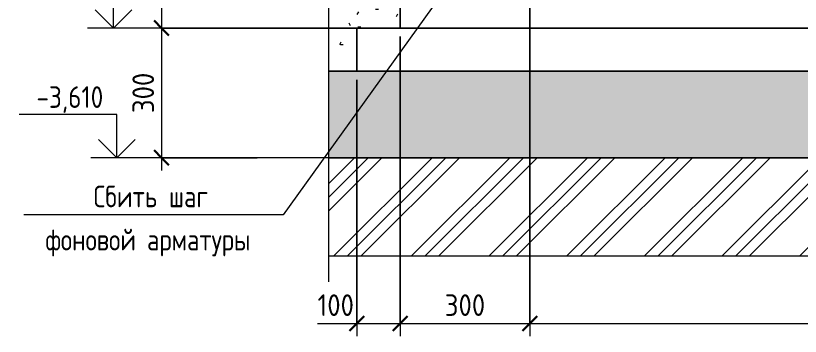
# Model space of a CAD drawing. Header units: millimetres. Extents: x 1059 to 21651, y -4238 to 7265.
# Drawn here: x 1081 to 2896, y -4023 to -3282 of the extents above; entities that cross this region are included whole.
import ezdxf

# ---------------------------------------------------------------- set-up
doc = ezdxf.new("R2010")
doc.units = ezdxf.units.MM
for name, color, linetype, lineweight in [('AA_Dim', 7, 'Continuous', 9), ('AA_Dim-20', 7, 'Continuous', 9), ('AA_Oformlenie', 7, 'Continuous', 9), ('AA_Vinoska', 7, 'Continuous', 9), ('AA_Visotnaya otmetka', 7, 'Continuous', 9), ('AF_Perekritie_Опалубка', 253, 'Continuous', 20), ('KR_Fundament', 7, 'Continuous', 20)]:
    doc.layers.add(name, color=color, linetype=linetype, lineweight=lineweight)
doc.styles.add('GOST Common', font='GOST_Common.ttf', dxfattribs={"width": 0.85, "height": 50})
doc.styles.add('ISOCPEUR', font='isocpeur.TTF', dxfattribs={"width": 0.85, "height": 50})
doc.styles.add('ISOCPEUR_1', font='isocpeur.TTF', dxfattribs={"width": 0.9, "height": 50})
doc.dimstyles.new('00_Точн_3_знака__прозр_', dxfattribs={"dimscale": 304.8, "dimtxt": 50.137748, "dimasz": 0.111549, "dimexe": 0.098425, "dimexo": 0.065617, "dimgap": 0.006562, "dimtad": 1, "dimdec": 3, "dimrnd": 0.001, "dimdsep": 46, "dimtxsty": 'ISOCPEUR_1', "dimblk1": 'OBLIQUE', "dimblk2": 'OBLIQUE', "dimsah": 1, "dimcen": 0.09, "dimdle": 0.098425, "dimazin": 0, "dimtfac": 1, "dimtdec": 4, "dimtix": 1, "dimtmove": 1, "dimatfit": 3, "dimfxl": 1, "dimtvp": 1, "dimtolj": 1, "dimtzin": 0, "dimlwd": 18, "dimlwe": 18, "dimarcsym": 2})
doc.dimstyles.new('00_Точн_3_знака__прозр__1', dxfattribs={"dimscale": 304.8, "dimtxt": 50.137748, "dimasz": 0.111549, "dimexe": 0.098425, "dimexo": 0.065617, "dimgap": 0.006562, "dimtad": 1, "dimdec": 3, "dimrnd": 0.001, "dimdsep": 46, "dimtxsty": 'ISOCPEUR_1', "dimblk1": 'OBLIQUE', "dimblk2": 'OBLIQUE', "dimsah": 1, "dimcen": 0.09, "dimdle": 0.098425, "dimazin": 0, "dimtfac": 1, "dimtdec": 4, "dimtix": 1, "dimtmove": 0, "dimatfit": 3, "dimfxl": 1, "dimtvp": 1, "dimtolj": 1, "dimtzin": 0, "dimlwd": 18, "dimlwe": 18, "dimarcsym": 2})
doc.dimstyles.new('05_Округл_5мм__прозр_', dxfattribs={"dimscale": 304.8, "dimtxt": 50.137748, "dimasz": 0.111549, "dimexe": 0.098425, "dimexo": 0.065617, "dimgap": 0.006562, "dimtad": 1, "dimdec": 0, "dimrnd": 5, "dimdsep": 46, "dimtxsty": 'ISOCPEUR_1', "dimblk1": 'OBLIQUE', "dimblk2": 'OBLIQUE', "dimsah": 1, "dimcen": 0.09, "dimdle": 0.098425, "dimazin": 0, "dimtfac": 1, "dimtdec": 4, "dimtix": 1, "dimtmove": 0, "dimatfit": 3, "dimfxl": 1, "dimtvp": 1, "dimtolj": 1, "dimtzin": 0, "dimlwd": 18, "dimlwe": 18, "dimarcsym": 2})
pattern_1 = [(0, (3050.816, -300), (162.56, 40.64), [6.706, -115.214, 6.706, -115.214, -650.24]), (0, (3050.816, -300), (162.56, 40.64), [-243.84, 6.706, -237.134, 6.706, -115.214, -284.48]), (0, (3050.816, -300), (162.56, 40.64), [-609.6, 6.706, -74.574, 6.706, -196.494]), (120, (3111.776, -279.68), (-116.47527, 120.4611), [6.706, -115.214, 6.706, -115.214, -650.24]), (120, (3111.776, -279.68), (-116.47527, 120.4611), [-243.84, 6.706, -237.134, 6.706, -115.214, -284.48]), (120, (3111.776, -279.68), (-116.47527, 120.4611), [-609.6, 6.706, -74.574, 6.706, -196.494]), (240, (3132.096, -198.4), (-46.08473, -161.1011), [6.706, -115.214, 6.706, -115.214, -650.24]), (240, (3132.096, -198.4), (-46.08473, -161.1011), [-243.84, 6.706, -237.134, 6.706, -115.214, -284.48]), (240, (3132.096, -198.4), (-46.08473, -161.1011), [-609.6, 6.706, -74.574, 6.706, -196.494])]

# ---------------------------------------------------------------- blocks, each defined once
blk = doc.blocks.new('011_ЛинияОбрыва _ЭлУзла_Линия_ - Тип 1-4009715-КР_РЗ_Арм_1')
at = {"layer": 'AA_Oformlenie'}
blk.add_line((3359.4, -3837.5), (1803.9, -3837.5), dxfattribs=at)
blk = doc.blocks.new('011_ЛинияОбрыва _ЭлУзла_Линия_ - Тип 1-4009709-КР_РЗ_Арм_1')
at = {"layer": 'AA_Oformlenie'}
blk.add_line((1803.9, -1981.3), (1803.9, -3837.5), dxfattribs=at)
blk = doc.blocks.new('DIMBLOCK14-КР_РЗ_Арм_1')
at = {"layer": 'AA_Dim-20', "lineweight": 18}
for p, q in [((1970, -3330), (1970, -4023.3)), ((1970, -3993.3), (1970, -3330)), ((1870, -3430), (1870, -4023.3)), ((1870, -3993.3), (1870, -3430)), ((1778.8, -3993.3), (1883, -3993.3)), ((1840, -3993.3), (1970, -3993.3)), ((1883, -3993.3), (1920, -3993.3))]:
    blk.add_line(p, q, dxfattribs=at)
at = {"layer": 'AA_Dim-20', "lineweight": 30}
for p, q in [((1870, -3993.3), (1887, -3976.3)), ((1970, -3993.3), (1987, -3976.3)), ((1870, -3993.3), (1853, -4010.3)), ((1970, -3993.3), (1953, -4010.3))]:
    blk.add_line(p, q, dxfattribs=at)
at = {"layer": 'AA_Dim-20', "color": 0, "lineweight": 18, "insert": (1778.8, -3926.2), "char_height": 50, "width": 101.032, "attachment_point": 1, "line_spacing_factor": 1.135194, "style": 'ISOCPEUR_1'}
blk.add_mtext('100', dxfattribs=at)
blk = doc.blocks.new('_Oblique')
at = {"color": 0, "linetype": 'ByBlock', "lineweight": -2}
blk.add_line((-0.5, -0.5), (0.5, 0.5), dxfattribs=at)
blk = doc.blocks.new('DIMBLOCK15-КР_РЗ_Арм_1')
at = {"layer": 'AA_Dim-20', "lineweight": 18}
for p, q in [((2270, -3030), (2270, -4023.3)), ((2270, -3993.3), (2270, -3030)), ((1970, -3330), (1970, -4023.3)), ((1970, -3993.3), (1970, -3330)), ((1970, -3993.3), (2270, -3993.3))]:
    blk.add_line(p, q, dxfattribs=at)
at = {"layer": 'AA_Dim-20', "lineweight": 30}
for p, q in [((1970, -3993.3), (1987, -3976.3)), ((2270, -3993.3), (2287, -3976.3)), ((1970, -3993.3), (1953, -4010.3)), ((2270, -3993.3), (2253, -4010.3))]:
    blk.add_line(p, q, dxfattribs=at)
at = {"layer": 'AA_Dim-20', "color": 0, "lineweight": 18, "insert": (2073.2, -3926.2), "char_height": 50, "width": 112.384, "attachment_point": 1, "line_spacing_factor": 1.135194, "style": 'ISOCPEUR_1'}
blk.add_mtext('300', dxfattribs=at)
blk = doc.blocks.new('DIMBLOCK16-КР_РЗ_Арм_1')
at = {"layer": 'AA_Dim-20', "lineweight": 18}
for p, q in [((4370, -2790), (4370, -4023.3)), ((4370, -3993.3), (4370, -2790)), ((2270, -3030), (2270, -4023.3)), ((2270, -3993.3), (2270, -3030)), ((2270, -3993.3), (4370, -3993.3))]:
    blk.add_line(p, q, dxfattribs=at)
at = {"layer": 'AA_Dim-20', "lineweight": 30}
for p, q in [((2270, -3993.3), (2287, -3976.3)), ((4370, -3993.3), (4387, -3976.3)), ((2270, -3993.3), (2253, -4010.3)), ((4370, -3993.3), (4353, -4010.3))]:
    blk.add_line(p, q, dxfattribs=at)
at = {"layer": 'AA_Dim-20', "color": 0, "lineweight": 18, "insert": (3262.3, -3926.2), "char_height": 50, "width": 138.494, "attachment_point": 1, "line_spacing_factor": 1.135194, "style": 'ISOCPEUR_1'}
blk.add_mtext('2100', dxfattribs=at)
blk = doc.blocks.new('010_Текст с выноской - Текст 2 строки-4009936-КР_РЗ_Арм_1')
at = {"layer": 'AA_Vinoska'}
blk.add_line((1699.3, -3742.4), (1099.3, -3742.4), dxfattribs=at)
blk = doc.blocks.new('DIMBLOCK38-КР_РЗ_Арм_1')
at = {"layer": 'AA_Dim-20', "lineweight": 30}
for p, q in [((1417.7, -3010), (1400.7, -2993)), ((1417.7, -3010), (1434.7, -3027)), ((1417.7, -3310), (1400.7, -3293)), ((1417.7, -3310), (1434.7, -3327))]:
    blk.add_line(p, q, dxfattribs=at)
at = {"layer": 'AA_Dim-20', "lineweight": 18}
for p, q in [((1950, -3010), (1387.7, -3010)), ((1417.7, -3010), (1417.7, -3310)), ((1417.7, -3010), (1950, -3010)), ((1950, -3310), (1387.7, -3310)), ((1417.7, -3310), (1950, -3310))]:
    blk.add_line(p, q, dxfattribs=at)
at = {"layer": 'AA_Dim-20', "color": 0, "lineweight": 18, "insert": (1350.6, -3206.8), "char_height": 50, "width": 112.384, "attachment_point": 1, "rotation": 90, "line_spacing_factor": 1.135194, "style": 'ISOCPEUR_1'}
blk.add_mtext('300', dxfattribs=at)
blk = doc.blocks.new('DIMBLOCK39-КР_РЗ_Арм_1')
at = {"layer": 'AA_Dim-20', "lineweight": 30}
for p, q in [((1417.7, -3310), (1400.7, -3293)), ((1417.7, -3310), (1434.7, -3327)), ((1417.7, -3610), (1400.7, -3593)), ((1417.7, -3610), (1434.7, -3627))]:
    blk.add_line(p, q, dxfattribs=at)
at = {"layer": 'AA_Dim-20', "lineweight": 18}
for p, q in [((1950, -3310), (1387.7, -3310)), ((1417.7, -3310), (1417.7, -3640)), ((1417.7, -3310), (1950, -3310)), ((1421.8, -3610), (1387.7, -3610)), ((1417.7, -3610), (1639.2, -3610))]:
    blk.add_line(p, q, dxfattribs=at)
at = {"layer": 'AA_Dim-20', "color": 0, "lineweight": 18, "insert": (1350.6, -3506.8), "char_height": 50, "width": 112.384, "attachment_point": 1, "rotation": 90, "line_spacing_factor": 1.135194, "style": 'ISOCPEUR_1'}
blk.add_mtext('300', dxfattribs=at)
blk = doc.blocks.new('Высотные отметки - Стрелка вверх-400292-КР_РЗ_Арм_1')
at = {"layer": 'AA_Vinoska'}
for p, q in [((1296.3, -2910), (1070.3, -2910)), ((1296.3, -3010), (1296.3, -2910)), ((1296.3, -3010), (1253.9, -2967.6)), ((1296.3, -3010), (1338.7, -2967.6)), ((1356.3, -3010), (1236.3, -3010))]:
    blk.add_line(p, q, dxfattribs=at)

msp = doc.modelspace()

# ---------------------------------------------------------------- hatches: boundary and pattern name
at = {"layer": 'KR_Fundament', "lineweight": 9}
h = msp.add_hatch(dxfattribs=at)
h.set_pattern_fill('FP_5', color=256, style=0, pattern_type=2)
h.set_pattern_definition(pattern_1)
h.paths.add_polyline_path([(1803.9007, -3410), (1870, -3410), (1870, -3310), (1970, -3310), (1970, -1270), (1803.9007, -1270), (1803.9007, -1936.7287), (1838.5417, -1947.7287), (1803.9007, -1958.7287), (1819.6018, -1958.7287), (1819.6018, -1981.2521), (1803.9007, -1981.2521), (1803.9007, -3322.6449)])
h = msp.add_hatch(dxfattribs=at)
h.set_pattern_fill('FP_1', color=256, style=0, pattern_type=2)
h.set_pattern_definition([(45, (3050.82, -300), (-89.8026, 89.8026), []), (45, (3082.57, -300), (0, 179.605), []), (45, (3019.07, -300), (0, 179.605), [])])
h.paths.add_polyline_path([(3403.9018, -3837.4573), (6967.1671, -3837.4573), (6967.1671, -3210), (6660, -3210), (6660, -3610), (1803.9007, -3610), (1803.9007, -3837.4573), (3359.3783, -3837.4573), (3359.3783, -3821.7562), (3381.9018, -3821.7562), (3381.9018, -3837.4573), (3392.9018, -3802.8163)])
h = msp.add_hatch(dxfattribs=at)
h.set_pattern_fill('FP_5', color=256, style=0, pattern_type=2)
h.set_pattern_definition(pattern_1)
h.paths.add_polyline_path([(1803.9007, -3610), (6660, -3610), (6660, -3410), (1803.9007, -3410), (1803.9007, -3526.1454)])

# ---------------------------------------------------------------- linework, layer by layer
at = {"layer": 'AA_Vinoska'}
for p, q in [((2124.5032, -3149.4073), (1699.2503, -3742.3782)), ((1803.9007, -3837.4573), (1803.9007, -3897.4573))]:
    msp.add_line(p, q, dxfattribs=at)
at = {"layer": 'AA_Visotnaya otmetka'}
for p, q in [((1306.6062, -3310), (1306.6062, -3310)), ((2033.7039, -3310), (1306.6062, -3310)), ((1314.3366, -3610), (1314.3366, -3610)), ((1896.694, -3610), (1314.3366, -3610))]:
    msp.add_line(p, q, dxfattribs=at)
at = {"layer": 'AF_Perekritie_Опалубка'}
for p, q in [((6660, -3310), (1870, -3310)), ((1870, -3310), (1870, -3410)), ((1870, -3410), (6660, -3410))]:
    msp.add_line(p, q, dxfattribs=at)
at = {"layer": 'KR_Fundament'}
for p, q in [((1970, -3310), (1970, -1270)), ((1970, -3010), (1970, -3310)), ((1870, -3410), (1870, -3310)), ((1870, -3310), (1970, -3310)), ((1970, -3310), (6660, -3310)), ((1803.9007, -3410), (1870, -3410)), ((1870, -3410), (1803.9007, -3410)), ((6660, -3410), (1870, -3410)), ((6660, -3610), (1803.9007, -3610)), ((1803.9007, -3610), (6660, -3610))]:
    msp.add_line(p, q, dxfattribs=at)

# ---------------------------------------------------------------- block references
at = {"layer": 'AA_Oformlenie'}
for name in ['011_ЛинияОбрыва _ЭлУзла_Линия_ - Тип 1-4009709-КР_РЗ_Арм_1', '011_ЛинияОбрыва _ЭлУзла_Линия_ - Тип 1-4009715-КР_РЗ_Арм_1']:
    msp.add_blockref(name, (0, 0), dxfattribs=at)
at = {"layer": 'AA_Vinoska'}
msp.add_blockref('010_Текст с выноской - Текст 2 строки-4009936-КР_РЗ_Арм_1', (0, 0), dxfattribs=at)
at = {"layer": 'AA_Visotnaya otmetka'}
for p in [(10.3256, -300), (18.0561, -600)]:
    msp.add_blockref('Высотные отметки - Стрелка вверх-400292-КР_РЗ_Арм_1', p, dxfattribs=at)

# ---------------------------------------------------------------- texts
at = {"layer": 'AA_Vinoska', "char_height": 50, "attachment_point": 1, "style": 'GOST Common'}
for s, insert, width in [('Сбить', (1260.6947, -3674.7322), 193.527363), ('\\fGOST Common|b0|i0|c204|p34|;\\W.85; ', (1420.3707, -3674.7322), 17.717294), ('шаг', (1434.9889, -3674.7322), 124.021056), ('фоновой', (1149.3447, -3774.7322), 267.122275), ('\\fGOST Common|b0|i0|c204|p34|;\\W.85; ', (1369.7426, -3774.7322), 17.717294), ('арматуры', (1384.3608, -3774.7322), 320.274156)]:
    msp.add_mtext(s, dxfattribs=dict(at, insert=insert, width=width))
at = {"layer": 'AA_Visotnaya otmetka', "insert": (1128.6316, -3444.8641), "char_height": 50, "width": 181.691784, "attachment_point": 1, "line_spacing_factor": 1.135194, "style": 'ISOCPEUR'}
msp.add_mtext('-3,610', dxfattribs=at)

# ---------------------------------------------------------------- dimensions: what is measured, and where the dimension line sits
at = {"layer": 'AA_Dim', "lineweight": 18}
for base, p1, p2, override, picture, middle in [((4370, -3993.2902), (2270, -3010), (4370, -2770), {"dimpost": '<>', "dimfxl": 2113.669794}, 'DIMBLOCK16-КР_РЗ_Арм_1', (3320, -3966.2902)), ((2270, -3993.2902), (1970, -3310), (2270, -3010), {"dimpost": '<>', "dimfxl": 424.264069}, 'DIMBLOCK15-КР_РЗ_Арм_1', (2120, -3966.2902))]:
    dim = msp.add_linear_dim(base=base, p1=p1, p2=p2, dimstyle='00_Точн_3_знака__прозр__1', override=override, dxfattribs=at)
    dim.commit()
    dim.dimension.update_dxf_attribs({"geometry": picture, "text_midpoint": middle})
for base, p1, p2, override, picture, middle in [((1417.7171, -3310), (1970, -3010), (1970, -3310), {"dimpost": '<>', "dimfxl": 300}, 'DIMBLOCK38-КР_РЗ_Арм_1', (1390.7171, -3160)), ((1417.7171, -3610), (1970, -3310), (1441.7588, -3610), {"dimpost": '<>', "dimfxl": 607.485644}, 'DIMBLOCK39-КР_РЗ_Арм_1', (1390.7171, -3460))]:
    dim = msp.add_linear_dim(base=base, p1=p1, p2=p2, angle=90, dimstyle='05_Округл_5мм__прозр_', override=override, dxfattribs=at)
    dim.commit()
    dim.dimension.update_dxf_attribs({"geometry": picture, "text_midpoint": middle})
dim = msp.add_linear_dim(base=(1970, -3993.2902), p1=(1870, -3410), p2=(1970, -3310), dimstyle='00_Точн_3_знака__прозр_', override={"dimpost": '<>', "dimfxl": 141.421356}, dxfattribs=at)
dim.commit()
dim.dimension.update_dxf_attribs({"geometry": 'DIMBLOCK14-КР_РЗ_Арм_1', "text_midpoint": (1829.3271, -3959.4876), "dimtype": 160})

doc.saveas('drawing.dxf')
